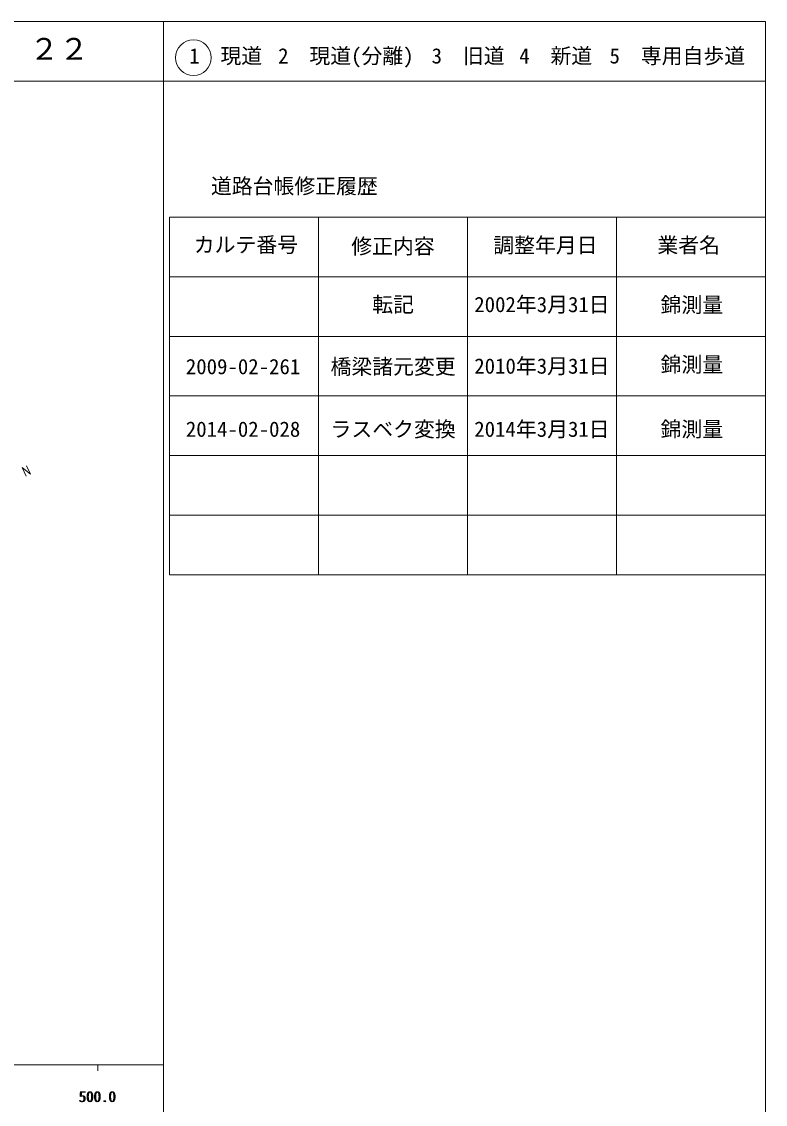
# Model space of a CAD drawing. Units: millimetres, scale not verified. Extents: x -625 to 692600, y -625 to 365855.
# Drawn here: x 567807 to 692600, y 184212 to 365855 of the extents above; entities that cross this region are included whole.
import ezdxf
from ezdxf.enums import TextEntityAlignment as Align

# ---------------------------------------------------------------- set-up
doc = ezdxf.new("R2010")
doc.units = ezdxf.units.MM
doc.header["$LTSCALE"] = 1000
doc.layers.add('S-SUV', color=7, linetype='Continuous', lineweight=13)
doc.styles.add('ＭＳ ゴシック', font='')
doc.styles.get('ＭＳ ゴシック').set_extended_font_data('MS Gothic')

msp = doc.modelspace()

# ---------------------------------------------------------------- linework, layer by layer
at = {"layer": 'S-SUV'}
for p, q in [((692600, 365855), (52600, 365855)), ((591600, 365855), (591600, 355855)), ((692600, 5855), (692600, 365855)), ((52600, 355855), (692600, 355855)), ((591600, 5855), (591600, 355855)), ((592600, 333052), (592600, 273052)), ((592600, 333052), (692600, 333052)), ((617600, 333052), (617600, 273052)), ((642600, 333052), (642600, 273052)), ((667600, 333052), (667600, 273052)), ((592600, 323052), (692600, 323052)), ((592600, 313052), (692600, 313052)), ((592600, 303052), (692600, 303052)), ((592600, 293052), (692600, 293052)), ((569267, 289954), (567905, 291040)), ((567905, 291040), (568544, 289629)), ((568638, 291363), (569267, 289954)), ((592600, 283052), (692600, 283052)), ((592600, 273052), (692600, 273052)), ((52600, 190855), (591600, 190855)), ((580600, 190855), (580600, 189855))]:
    msp.add_line(p, q, dxfattribs=at)
msp.add_circle((596631, 359813), 3000, dxfattribs=at)

# ---------------------------------------------------------------- texts
at = {"layer": 'S-SUV', "style": 'ＭＳ ゴシック'}
for s, height, p in [('２２', 3666, (569097, 358355)), ('1\u3000現道', 2566, (595923, 358063)), ('2\u3000現道(分離)', 2566, (610844, 358063)), ('3\u3000旧道', 2566, (636596, 358063)), ('4\u3000新道', 2566, (651299, 358063)), ('5\u3000専用自歩道', 2566, (666453, 358063)), ('道路台帳修正履歴', 2566, (599568, 336219)), ('カルテ番号', 2566, (596689, 326382)), ('修正内容', 2566, (623109, 326128)), ('調整年月日', 2566, (646939, 326302)), ('業者名', 2566, (674485, 326302)), ('転記', 2566, (626636, 316351)), ('2002年3月31日', 2566, (643757, 316351)), ('錦測量', 2566, (675012, 316294)), ('2009-02-261', 2566, (595360, 305935)), ('橋梁諸元変更', 2566, (619636, 305935)), ('2010年3月31日', 2566, (643757, 306025)), ('錦測量', 2566, (675012, 306288)), ('2014-02-028', 2566, (595360, 295435)), ('ラスベク変換', 2566, (619636, 295435)), ('2014年3月31日', 2566, (643757, 295435)), ('錦測量', 2566, (675012, 295435)), ('500.0', 1833, (577319, 184050)), ('500.0', 1833, (577475, 184050))]:
    msp.add_text(s, height=height, dxfattribs=at).set_placement(p, align=Align.BOTTOM_LEFT)

doc.saveas('drawing.dxf')
